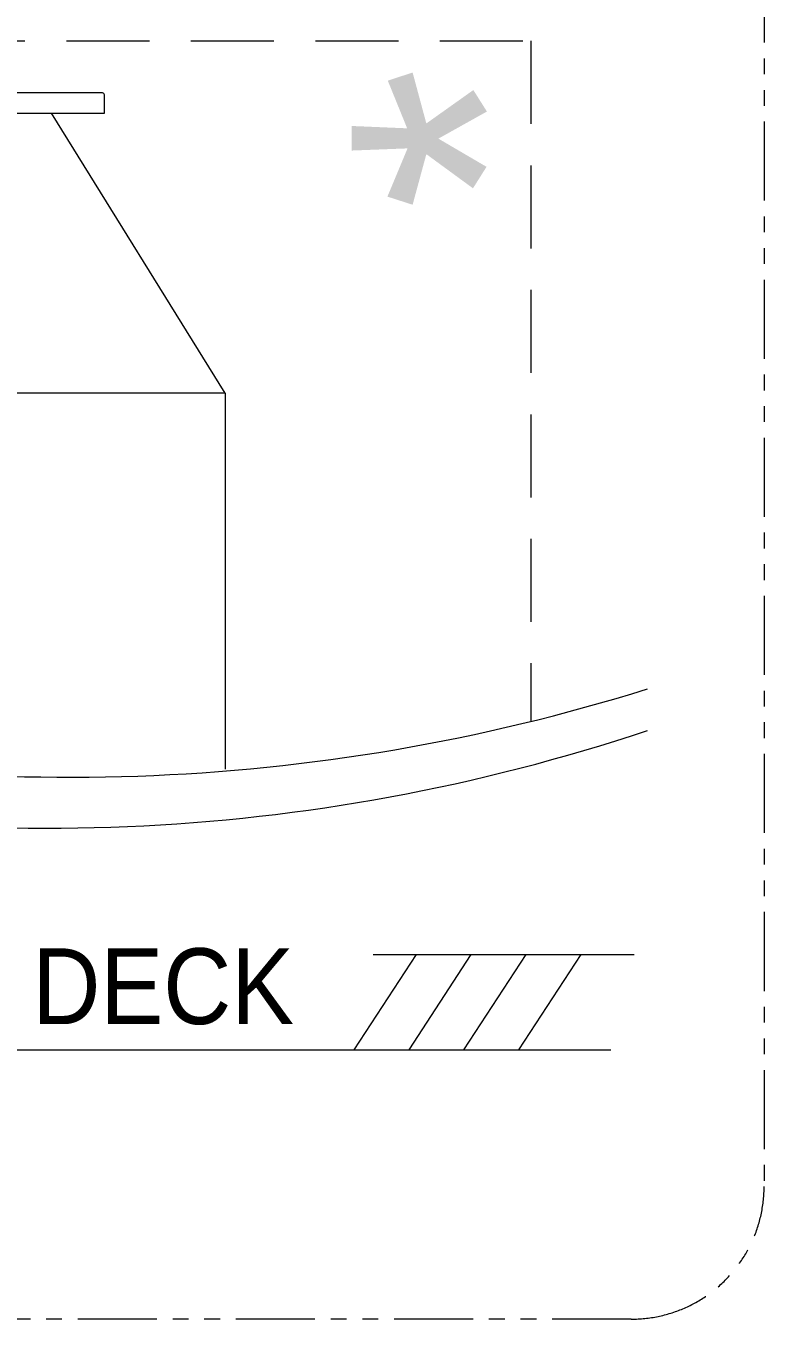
# Model space of a CAD drawing. Extents: x -1315200 to -1014507, y 2616811 to 2674779.
# Drawn here: x -1227021 to -1225909, y 2648589 to 2650537 of the extents above; entities that cross this region are included whole.
import ezdxf

# ---------------------------------------------------------------- set-up
doc = ezdxf.new("R2010")
doc.units = 0
doc.header["$LTSCALE"] = 25
doc.header["$MEASUREMENT"] = 0
doc.linetypes.add('DASHED', pattern=[0.75, 0.5, -0.25])
doc.linetypes.add('PHANTOM2', pattern=[31.75, 15.875, -3.175, 3.175, -3.175, 3.175, -3.175])
doc.layers.get('0').update_dxf_attribs({"linetype": 'CONTINUOUS', "lineweight": 9})
doc.layers.add('0.3 Text', color=7, linetype='CONTINUOUS')
doc.styles.add('ARIAL', font='arial.ttf')
doc.styles.get("Standard").update_dxf_attribs({"font": '', "width": 0.95, "height": 250})
doc.styles.get('Standard').set_extended_font_data('Gulim')

msp = doc.modelspace()

# ---------------------------------------------------------------- linework, layer by layer
at = {"color": 9, "linetype": 'PHANTOM2', "ltscale": 0.3}
for p, q in [((-1225909.4, 2651345.1), (-1225909.4, 2648788.6)), ((-1226109.4, 2648588.6), (-1229705.4, 2648588.6))]:
    msp.add_line(p, q, dxfattribs=at)
at = {"color": 9, "linetype": 'DASHED', "lineweight": 15, "ltscale": 10}
for p, q in [((-1229022.5, 2650514.1), (-1226260.6, 2650514.1)), ((-1226260.6, 2650514.1), (-1226260.6, 2649489))]:
    msp.add_line(p, q, dxfattribs=at)
at = {"color": 9}
for p, q in [((-1226905.6, 2650435.8), (-1227468.3, 2650435.8)), ((-1226902.8, 2650405.2), (-1226902.8, 2650433)), ((-1227471.1, 2650405.2), (-1226902.8, 2650405.2)), ((-1226720.7, 2649983.6), (-1226982.5, 2650405.2)), ((-1226720.7, 2649983.6), (-1227653.2, 2649983.6)), ((-1226720.7, 2649983.6), (-1226720.7, 2649416.9)), ((-1226433.5, 2649137.9), (-1226527.1, 2648994.2)), ((-1226498, 2649137.9), (-1226105.3, 2649137.9)), ((-1226350.9, 2649137.9), (-1226444.4, 2648994.2)), ((-1226268.3, 2649137.9), (-1226361.8, 2648994.2)), ((-1226185.6, 2649137.9), (-1226279.2, 2648994.2)), ((-1229752.5, 2648994.2), (-1226140.3, 2648994.2))]:
    msp.add_line(p, q, dxfattribs=at)
for centre, radius, start, end in [((-1226905.6, 2650433), 2.78, 0, 90), ((-1226954.5, 2652311.3), 2906.3, 256.6115, 287.4057), ((-1226990.4, 2652183.8), 2855.7, 256.422, 288.4828)]:
    msp.add_arc(centre, radius, start, end, dxfattribs=at)
at = {"color": 9, "linetype": 'PHANTOM2', "ltscale": 0.3}
msp.add_arc((-1226109.4, 2648788.6), 200, 270, 0, dxfattribs=at)

# ---------------------------------------------------------------- texts
at = {"color": 9, "style": 'ARIAL'}
msp.add_text('*', height=399, rotation=90, dxfattribs=at).set_placement((-1226131.4, 2650258.4))
at = {"layer": '0.3 Text', "color": 9, "linetype": 'Continuous', "width": 0.95}
msp.add_text('DECK', height=114.12, dxfattribs=at).set_placement((-1227011.2, 2649033.1))

doc.saveas('drawing.dxf')
